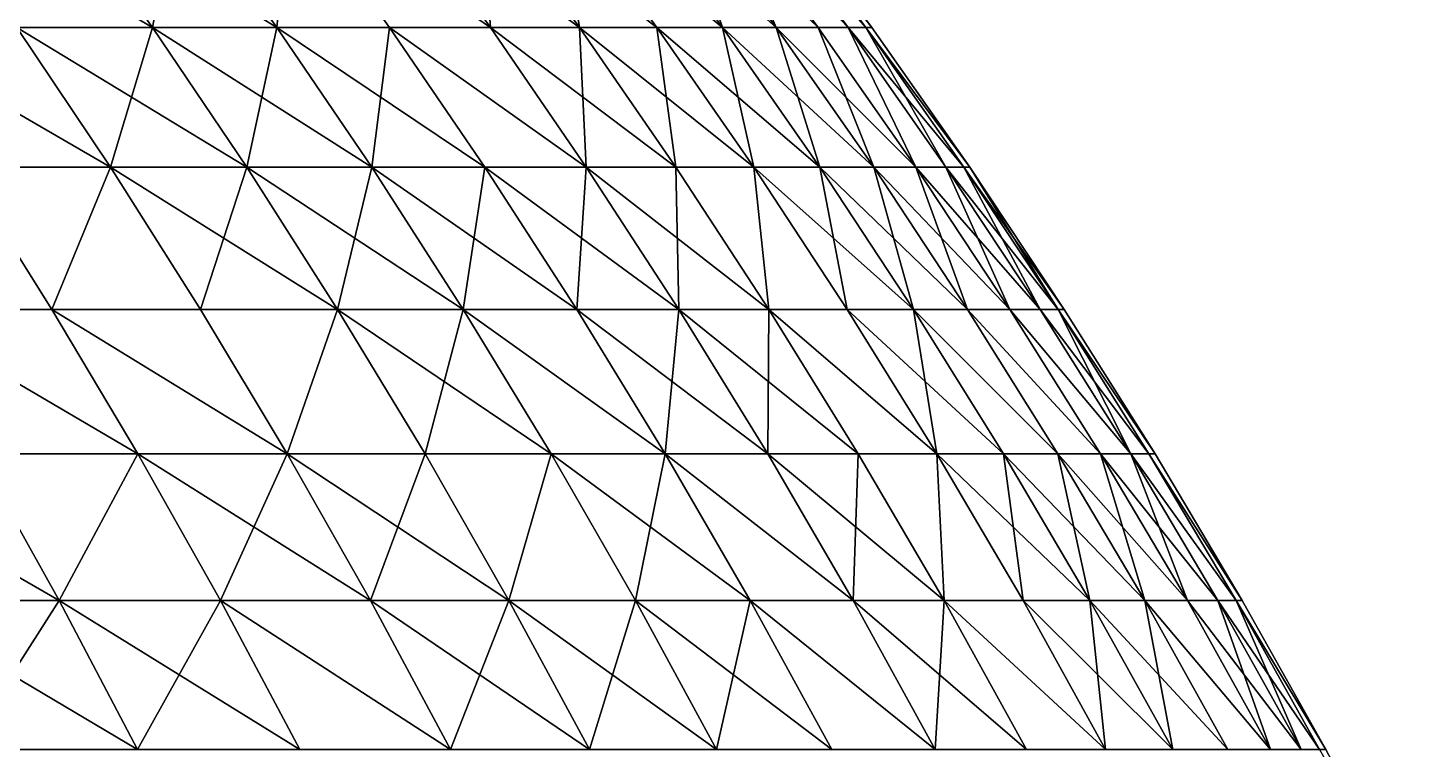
# Model space of a CAD drawing. Header units: millimetres. Extents: x -3250 to 6200, y -3250 to 3250.
# Drawn here: x 5950.9 to 6111.9, y 382.6 to 467 of the extents above; entities that cross this region are included whole.
import ezdxf

# ---------------------------------------------------------------- set-up
doc = ezdxf.new("R2010")
doc.units = ezdxf.units.MM
doc.header["$MEASUREMENT"] = 0
doc.layers.add('MESH_3D', color=2, linetype='CONTINUOUS')

msp = doc.modelspace()

# ---------------------------------------------------------------- linework, layer by layer
at = {"layer": 'MESH_3D'}
for points in [[(5938.29, 483.04, 2140.42), (5965.47, 466.99, 2190.73), (5949.61, 466.99, 2136.93)], [(5938.29, 483.04, 2140.42), (5954.07, 483.04, 2193.94), (5965.47, 466.99, 2190.73)], [(5954.07, 483.04, 24506.06), (5938.29, 483.04, 24559.58), (5949.61, 466.99, 24563.07)], [(5954.07, 483.04, 24506.06), (5949.61, 466.99, 24563.07), (5965.47, 466.99, 24509.27)], [(5954.07, 483.04, 2193.94), (5968.51, 483.04, 2247.83), (5979.99, 466.99, 2244.91)], [(5954.07, 483.04, 2193.94), (5979.99, 466.99, 2244.91), (5965.47, 466.99, 2190.73)], [(5968.51, 483.04, 24452.17), (5954.07, 483.04, 24506.06), (5965.47, 466.99, 24509.27)], [(5968.51, 483.04, 24452.17), (5965.47, 466.99, 24509.27), (5979.99, 466.99, 24455.09)], [(5968.51, 483.04, 2247.83), (5981.6, 483.04, 2302.06), (5979.99, 466.99, 2244.91)], [(5981.6, 483.04, 24397.94), (5968.51, 483.04, 24452.17), (5979.99, 466.99, 24455.09)], [(5979.99, 466.99, 2244.91), (5981.6, 483.04, 2302.06), (5993.15, 466.99, 2299.43)], [(5981.6, 483.04, 24397.94), (5979.99, 466.99, 24455.09), (5993.15, 466.99, 24400.57)], [(5981.6, 483.04, 2302.06), (5993.34, 483.04, 2356.61), (6004.95, 466.99, 2354.26)], [(5981.6, 483.04, 2302.06), (6004.95, 466.99, 2354.26), (5993.15, 466.99, 2299.43)], [(6004.95, 466.99, 24345.74), (5981.6, 483.04, 24397.94), (5993.15, 466.99, 24400.57)], [(5993.34, 483.04, 24343.39), (5981.6, 483.04, 24397.94), (6004.95, 466.99, 24345.74)], [(5993.34, 483.04, 2356.61), (6003.71, 483.04, 2411.43), (6015.37, 466.99, 2409.37)], [(5993.34, 483.04, 2356.61), (6015.37, 466.99, 2409.37), (6004.95, 466.99, 2354.26)], [(6003.71, 483.04, 24288.57), (5993.34, 483.04, 24343.39), (6004.95, 466.99, 24345.74)], [(6003.71, 483.04, 2411.43), (6024.42, 466.99, 2464.72), (6015.37, 466.99, 2409.37)], [(6003.71, 483.04, 2411.43), (6012.71, 483.04, 2466.49), (6024.42, 466.99, 2464.72)], [(6003.71, 483.04, 24288.57), (6004.95, 466.99, 24345.74), (6015.37, 466.99, 24290.63)], [(6012.71, 483.04, 24233.51), (6003.71, 483.04, 24288.57), (6015.37, 466.99, 24290.63)], [(6012.71, 483.04, 2466.49), (6032.09, 466.99, 2520.28), (6024.42, 466.99, 2464.72)], [(6012.71, 483.04, 2466.49), (6020.34, 483.04, 2521.76), (6032.09, 466.99, 2520.28)], [(6012.71, 483.04, 24233.51), (6015.37, 466.99, 24290.63), (6024.42, 466.99, 24235.28)], [(6032.09, 466.99, 24179.72), (6012.71, 483.04, 24233.51), (6024.42, 466.99, 24235.28)], [(6020.34, 483.04, 24178.24), (6012.71, 483.04, 24233.51), (6032.09, 466.99, 24179.72)], [(6020.34, 483.04, 2521.76), (6038.37, 466.99, 2576.02), (6032.09, 466.99, 2520.28)], [(6020.34, 483.04, 2521.76), (6026.59, 483.04, 2577.2), (6038.37, 466.99, 2576.02)], [(6026.59, 483.04, 24122.8), (6020.34, 483.04, 24178.24), (6032.09, 466.99, 24179.72)], [(6026.59, 483.04, 2577.2), (6043.26, 466.99, 2631.89), (6038.37, 466.99, 2576.02)], [(6026.59, 483.04, 2577.2), (6031.45, 483.04, 2632.78), (6043.26, 466.99, 2631.89)], [(6026.59, 483.04, 24122.8), (6032.09, 466.99, 24179.72), (6038.37, 466.99, 24123.98)], [(6031.45, 483.04, 24067.22), (6026.59, 483.04, 24122.8), (6038.37, 466.99, 24123.98)], [(6031.45, 483.04, 2632.78), (6034.92, 483.04, 2688.46), (6046.75, 466.99, 2687.87)], [(6031.45, 483.04, 2632.78), (6046.75, 466.99, 2687.87), (6043.26, 466.99, 2631.89)], [(6031.45, 483.04, 24067.22), (6038.37, 466.99, 24123.98), (6043.26, 466.99, 24068.11)], [(6046.75, 466.99, 24012.13), (6031.45, 483.04, 24067.22), (6043.26, 466.99, 24068.11)], [(6034.92, 483.04, 24011.54), (6031.45, 483.04, 24067.22), (6046.75, 466.99, 24012.13)], [(6034.92, 483.04, 2688.46), (6048.85, 466.99, 2743.92), (6046.75, 466.99, 2687.87)], [(6034.92, 483.04, 2688.46), (6037.01, 483.04, 2744.21), (6048.85, 466.99, 2743.92)], [(6048.85, 466.99, 23956.08), (6034.92, 483.04, 24011.54), (6046.75, 466.99, 24012.13)], [(6037.01, 483.04, 23955.79), (6034.92, 483.04, 24011.54), (6048.85, 466.99, 23956.08)], [(6037.01, 483.04, 2744.21), (6037.71, 483.04, 2800), (6049.55, 466.99, 2800)], [(6037.01, 483.04, 2744.21), (6049.55, 466.99, 2800), (6048.85, 466.99, 2743.92)], [(6037.01, 483.04, 23955.79), (6048.85, 466.99, 23956.08), (6049.55, 466.99, 23900)], [(6049.55, 466.99, 23900), (6049.55, 466.99, 2800), (6037.71, 483.04, 2800)], [(5932.41, 466.99, 2083.55), (5949.61, 466.99, 2136.93), (5960.54, 450.66, 2133.56)], [(5932.41, 466.99, 2083.55), (5960.54, 450.66, 2133.56), (5943.26, 450.66, 2079.9)], [(5949.61, 466.99, 24563.07), (5943.26, 450.66, 24620.1), (5960.54, 450.66, 24566.44)], [(5949.61, 466.99, 2136.93), (5965.47, 466.99, 2190.73), (5976.48, 450.66, 2187.63)], [(5949.61, 466.99, 2136.93), (5976.48, 450.66, 2187.63), (5960.54, 450.66, 2133.56)], [(5965.47, 466.99, 24509.27), (5949.61, 466.99, 24563.07), (5960.54, 450.66, 24566.44)], [(5965.47, 466.99, 24509.27), (5960.54, 450.66, 24566.44), (5976.48, 450.66, 24512.37)], [(5965.47, 466.99, 2190.73), (5979.99, 466.99, 2244.91), (5991.08, 450.66, 2242.08)], [(5965.47, 466.99, 2190.73), (5991.08, 450.66, 2242.08), (5976.48, 450.66, 2187.63)], [(5979.99, 466.99, 24455.09), (5965.47, 466.99, 24509.27), (5976.48, 450.66, 24512.37)], [(5979.99, 466.99, 24455.09), (5976.48, 450.66, 24512.37), (5991.08, 450.66, 24457.92)], [(5979.99, 466.99, 2244.91), (6004.3, 450.66, 2296.88), (5991.08, 450.66, 2242.08)], [(5979.99, 466.99, 2244.91), (5993.15, 466.99, 2299.43), (6004.3, 450.66, 2296.88)], [(5993.15, 466.99, 24400.57), (5979.99, 466.99, 24455.09), (5991.08, 450.66, 24457.92)], [(5993.15, 466.99, 24400.57), (5991.08, 450.66, 24457.92), (6004.3, 450.66, 24403.12)], [(5993.15, 466.99, 2299.43), (6016.16, 450.66, 2351.99), (6004.3, 450.66, 2296.88)], [(5993.15, 466.99, 2299.43), (6004.95, 466.99, 2354.26), (6016.16, 450.66, 2351.99)], [(6016.16, 450.66, 24348.01), (5993.15, 466.99, 24400.57), (6004.3, 450.66, 24403.12)], [(6004.95, 466.99, 24345.74), (5993.15, 466.99, 24400.57), (6016.16, 450.66, 24348.01)], [(6004.95, 466.99, 2354.26), (6015.37, 466.99, 2409.37), (6026.64, 450.66, 2407.38)], [(6004.95, 466.99, 2354.26), (6026.64, 450.66, 2407.38), (6016.16, 450.66, 2351.99)], [(6015.37, 466.99, 24290.63), (6004.95, 466.99, 24345.74), (6016.16, 450.66, 24348.01)], [(6015.37, 466.99, 2409.37), (6024.42, 466.99, 2464.72), (6035.74, 450.66, 2463.02)], [(6015.37, 466.99, 2409.37), (6035.74, 450.66, 2463.02), (6026.64, 450.66, 2407.38)], [(6015.37, 466.99, 24290.63), (6016.16, 450.66, 24348.01), (6026.64, 450.66, 24292.62)], [(6024.42, 466.99, 24235.28), (6015.37, 466.99, 24290.63), (6026.64, 450.66, 24292.62)], [(6024.42, 466.99, 2464.72), (6032.09, 466.99, 2520.28), (6043.44, 450.66, 2518.86)], [(6024.42, 466.99, 2464.72), (6043.44, 450.66, 2518.86), (6035.74, 450.66, 2463.02)], [(6024.42, 466.99, 24235.28), (6026.64, 450.66, 24292.62), (6035.74, 450.66, 24236.98)], [(6032.09, 466.99, 24179.72), (6024.42, 466.99, 24235.28), (6035.74, 450.66, 24236.98)], [(6032.09, 466.99, 2520.28), (6038.37, 466.99, 2576.02), (6049.76, 450.66, 2574.88)], [(6032.09, 466.99, 2520.28), (6049.76, 450.66, 2574.88), (6043.44, 450.66, 2518.86)], [(6032.09, 466.99, 24179.72), (6035.74, 450.66, 24236.98), (6043.44, 450.66, 24181.14)], [(6038.37, 466.99, 24123.98), (6032.09, 466.99, 24179.72), (6043.44, 450.66, 24181.14)], [(6038.37, 466.99, 2576.02), (6054.67, 450.66, 2631.04), (6049.76, 450.66, 2574.88)], [(6038.37, 466.99, 2576.02), (6043.26, 466.99, 2631.89), (6054.67, 450.66, 2631.04)], [(6038.37, 466.99, 24123.98), (6043.44, 450.66, 24181.14), (6049.76, 450.66, 24125.12)], [(6043.26, 466.99, 24068.11), (6038.37, 466.99, 24123.98), (6049.76, 450.66, 24125.12)], [(6043.26, 466.99, 2631.89), (6046.75, 466.99, 2687.87), (6054.67, 450.66, 2631.04)], [(6043.26, 466.99, 24068.11), (6049.76, 450.66, 24125.12), (6054.67, 450.66, 24068.96)], [(6046.75, 466.99, 24012.13), (6043.26, 466.99, 24068.11), (6054.67, 450.66, 24068.96)], [(6046.75, 466.99, 2687.87), (6060.29, 450.66, 2743.63), (6058.18, 450.66, 2687.3)], [(6046.75, 466.99, 2687.87), (6048.85, 466.99, 2743.92), (6060.29, 450.66, 2743.63)], [(6054.67, 450.66, 2631.04), (6046.75, 466.99, 2687.87), (6058.18, 450.66, 2687.3)], [(6046.75, 466.99, 24012.13), (6054.67, 450.66, 24068.96), (6058.18, 450.66, 24012.7)], [(6048.85, 466.99, 23956.08), (6046.75, 466.99, 24012.13), (6058.18, 450.66, 24012.7)], [(6048.85, 466.99, 2743.92), (6060.99, 450.66, 2800), (6060.29, 450.66, 2743.63)], [(6048.85, 466.99, 2743.92), (6049.55, 466.99, 2800), (6060.99, 450.66, 2800)], [(6048.85, 466.99, 23956.08), (6060.99, 450.66, 23900), (6049.55, 466.99, 23900)], [(6048.85, 466.99, 23956.08), (6060.29, 450.66, 23956.37), (6060.99, 450.66, 23900)], [(6048.85, 466.99, 23956.08), (6058.18, 450.66, 24012.7), (6060.29, 450.66, 23956.37)], [(6060.99, 450.66, 23900), (6060.99, 450.66, 2800), (6049.55, 466.99, 2800)], [(6049.55, 466.99, 23900), (6060.99, 450.66, 23900), (6049.55, 466.99, 2800)], [(5935, 434.04, 2022.92), (5943.26, 450.66, 2079.9), (5953.71, 434.04, 2076.39)], [(5943.26, 450.66, 24620.1), (5935, 434.04, 24677.08), (5953.71, 434.04, 24623.61)], [(5943.26, 450.66, 2079.9), (5960.54, 450.66, 2133.56), (5953.71, 434.04, 2076.39)], [(5960.54, 450.66, 24566.44), (5943.26, 450.66, 24620.1), (5953.71, 434.04, 24623.61)], [(5953.71, 434.04, 2076.39), (5960.54, 450.66, 2133.56), (5971.08, 434.04, 2130.31)], [(5960.54, 450.66, 24566.44), (5953.71, 434.04, 24623.61), (5971.08, 434.04, 24569.69)], [(5960.54, 450.66, 2133.56), (5976.48, 450.66, 2187.63), (5987.1, 434.04, 2184.64)], [(5960.54, 450.66, 2133.56), (5987.1, 434.04, 2184.64), (5971.08, 434.04, 2130.31)], [(5976.48, 450.66, 24512.37), (5960.54, 450.66, 24566.44), (5971.08, 434.04, 24569.69)], [(5976.48, 450.66, 24512.37), (5971.08, 434.04, 24569.69), (5987.1, 434.04, 24515.36)], [(5976.48, 450.66, 2187.63), (6001.76, 434.04, 2239.36), (5987.1, 434.04, 2184.64)], [(5976.48, 450.66, 2187.63), (5991.08, 450.66, 2242.08), (6001.76, 434.04, 2239.36)], [(5991.08, 450.66, 24457.92), (5976.48, 450.66, 24512.37), (5987.1, 434.04, 24515.36)], [(5991.08, 450.66, 24457.92), (5987.1, 434.04, 24515.36), (6001.76, 434.04, 24460.64)], [(5991.08, 450.66, 2242.08), (6015.06, 434.04, 2294.43), (6001.76, 434.04, 2239.36)], [(5991.08, 450.66, 2242.08), (6004.3, 450.66, 2296.88), (6015.06, 434.04, 2294.43)], [(6004.3, 450.66, 24403.12), (5991.08, 450.66, 24457.92), (6001.76, 434.04, 24460.64)], [(6004.3, 450.66, 24403.12), (6001.76, 434.04, 24460.64), (6015.06, 434.04, 24405.57)], [(6004.3, 450.66, 2296.88), (6026.97, 434.04, 2349.81), (6015.06, 434.04, 2294.43)], [(6004.3, 450.66, 2296.88), (6016.16, 450.66, 2351.99), (6026.97, 434.04, 2349.81)], [(6016.16, 450.66, 24348.01), (6004.3, 450.66, 24403.12), (6015.06, 434.04, 24405.57)], [(6016.16, 450.66, 24348.01), (6015.06, 434.04, 24405.57), (6026.97, 434.04, 24350.19)], [(6016.16, 450.66, 2351.99), (6037.5, 434.04, 2405.47), (6026.97, 434.04, 2349.81)], [(6016.16, 450.66, 2351.99), (6026.64, 450.66, 2407.38), (6037.5, 434.04, 2405.47)], [(6026.64, 450.66, 24292.62), (6016.16, 450.66, 24348.01), (6026.97, 434.04, 24350.19)], [(6026.64, 450.66, 2407.38), (6035.74, 450.66, 2463.02), (6037.5, 434.04, 2405.47)], [(6026.64, 450.66, 24292.62), (6026.97, 434.04, 24350.19), (6037.5, 434.04, 24294.53)], [(6035.74, 450.66, 24236.98), (6026.64, 450.66, 24292.62), (6037.5, 434.04, 24294.53)], [(6035.74, 450.66, 2463.02), (6054.39, 434.04, 2517.49), (6046.64, 434.04, 2461.37)], [(6035.74, 450.66, 2463.02), (6043.44, 450.66, 2518.86), (6054.39, 434.04, 2517.49)], [(6037.5, 434.04, 2405.47), (6035.74, 450.66, 2463.02), (6046.64, 434.04, 2461.37)], [(6035.74, 450.66, 24236.98), (6037.5, 434.04, 24294.53), (6046.64, 434.04, 24238.63)], [(6043.44, 450.66, 24181.14), (6035.74, 450.66, 24236.98), (6046.64, 434.04, 24238.63)], [(6043.44, 450.66, 2518.86), (6060.73, 434.04, 2573.78), (6054.39, 434.04, 2517.49)], [(6043.44, 450.66, 2518.86), (6049.76, 450.66, 2574.88), (6060.73, 434.04, 2573.78)], [(6043.44, 450.66, 24181.14), (6046.64, 434.04, 24238.63), (6054.39, 434.04, 24182.51)], [(6049.76, 450.66, 24125.12), (6043.44, 450.66, 24181.14), (6054.39, 434.04, 24182.51)], [(6049.76, 450.66, 2574.88), (6065.67, 434.04, 2630.21), (6060.73, 434.04, 2573.78)], [(6049.76, 450.66, 2574.88), (6054.67, 450.66, 2631.04), (6065.67, 434.04, 2630.21)], [(6049.76, 450.66, 24125.12), (6054.39, 434.04, 24182.51), (6060.73, 434.04, 24126.22)], [(6054.67, 450.66, 24068.96), (6049.76, 450.66, 24125.12), (6060.73, 434.04, 24126.22)], [(6054.67, 450.66, 2631.04), (6058.18, 450.66, 2687.3), (6069.2, 434.04, 2686.75)], [(6054.67, 450.66, 2631.04), (6069.2, 434.04, 2686.75), (6065.67, 434.04, 2630.21)], [(6054.67, 450.66, 24068.96), (6060.73, 434.04, 24126.22), (6065.67, 434.04, 24069.79)], [(6058.18, 450.66, 24012.7), (6054.67, 450.66, 24068.96), (6065.67, 434.04, 24069.79)], [(6058.18, 450.66, 2687.3), (6060.29, 450.66, 2743.63), (6071.31, 434.04, 2743.36)], [(6058.18, 450.66, 2687.3), (6071.31, 434.04, 2743.36), (6069.2, 434.04, 2686.75)], [(6058.18, 450.66, 24012.7), (6065.67, 434.04, 24069.79), (6069.2, 434.04, 24013.25)], [(6060.29, 450.66, 23956.37), (6058.18, 450.66, 24012.7), (6069.2, 434.04, 24013.25)], [(6060.29, 450.66, 2743.63), (6072.02, 434.04, 2800), (6071.31, 434.04, 2743.36)], [(6060.29, 450.66, 2743.63), (6060.99, 450.66, 2800), (6072.02, 434.04, 2800)], [(6060.29, 450.66, 23956.37), (6069.2, 434.04, 24013.25), (6071.31, 434.04, 23956.64)], [(6060.29, 450.66, 23956.37), (6071.31, 434.04, 23956.64), (6060.99, 450.66, 23900)], [(6072.02, 434.04, 23900), (6072.02, 434.04, 2800), (6060.99, 450.66, 2800)], [(6060.99, 450.66, 23900), (6072.02, 434.04, 23900), (6060.99, 450.66, 2800)], [(6071.31, 434.04, 23956.64), (6072.02, 434.04, 23900), (6060.99, 450.66, 23900)], [(5935, 434.04, 2022.92), (5963.77, 417.15, 2073.01), (5944.97, 417.15, 2019.29)], [(5935, 434.04, 2022.92), (5953.71, 434.04, 2076.39), (5963.77, 417.15, 2073.01)], [(5963.77, 417.15, 24626.99), (5935, 434.04, 24677.08), (5944.97, 417.15, 24680.71)], [(5953.71, 434.04, 24623.61), (5935, 434.04, 24677.08), (5963.77, 417.15, 24626.99)], [(5953.71, 434.04, 2076.39), (5981.22, 417.15, 2127.18), (5963.77, 417.15, 2073.01)], [(5953.71, 434.04, 2076.39), (5971.08, 434.04, 2130.31), (5981.22, 417.15, 2127.18)], [(5981.22, 417.15, 24572.82), (5953.71, 434.04, 24623.61), (5963.77, 417.15, 24626.99)], [(5971.08, 434.04, 24569.69), (5953.71, 434.04, 24623.61), (5981.22, 417.15, 24572.82)], [(5971.08, 434.04, 2130.31), (5987.1, 434.04, 2184.64), (5981.22, 417.15, 2127.18)], [(5987.1, 434.04, 24515.36), (5971.08, 434.04, 24569.69), (5981.22, 417.15, 24572.82)], [(5981.22, 417.15, 2127.18), (5987.1, 434.04, 2184.64), (5997.32, 417.15, 2181.77)], [(5987.1, 434.04, 24515.36), (5981.22, 417.15, 24572.82), (5997.32, 417.15, 24518.23)], [(5987.1, 434.04, 2184.64), (6001.76, 434.04, 2239.36), (6012.05, 417.15, 2236.74)], [(5987.1, 434.04, 2184.64), (6012.05, 417.15, 2236.74), (5997.32, 417.15, 2181.77)], [(6001.76, 434.04, 24460.64), (5987.1, 434.04, 24515.36), (5997.32, 417.15, 24518.23)], [(6001.76, 434.04, 24460.64), (5997.32, 417.15, 24518.23), (6012.05, 417.15, 24463.26)], [(6001.76, 434.04, 2239.36), (6025.4, 417.15, 2292.07), (6012.05, 417.15, 2236.74)], [(6001.76, 434.04, 2239.36), (6015.06, 434.04, 2294.43), (6025.4, 417.15, 2292.07)], [(6025.4, 417.15, 24407.93), (6001.76, 434.04, 24460.64), (6012.05, 417.15, 24463.26)], [(6015.06, 434.04, 24405.57), (6001.76, 434.04, 24460.64), (6025.4, 417.15, 24407.93)], [(6015.06, 434.04, 2294.43), (6026.97, 434.04, 2349.81), (6025.4, 417.15, 2292.07)], [(6037.37, 417.15, 24352.29), (6015.06, 434.04, 24405.57), (6025.4, 417.15, 24407.93)], [(6026.97, 434.04, 24350.19), (6015.06, 434.04, 24405.57), (6037.37, 417.15, 24352.29)], [(6025.4, 417.15, 2292.07), (6026.97, 434.04, 2349.81), (6037.37, 417.15, 2347.71)], [(6026.97, 434.04, 2349.81), (6047.95, 417.15, 2403.62), (6037.37, 417.15, 2347.71)], [(6026.97, 434.04, 2349.81), (6037.5, 434.04, 2405.47), (6047.95, 417.15, 2403.62)], [(6037.5, 434.04, 24294.53), (6026.97, 434.04, 24350.19), (6037.37, 417.15, 24352.29)], [(6037.5, 434.04, 24294.53), (6037.37, 417.15, 24352.29), (6047.95, 417.15, 24296.38)], [(6037.5, 434.04, 2405.47), (6046.64, 434.04, 2461.37), (6057.14, 417.15, 2459.79)], [(6037.5, 434.04, 2405.47), (6057.14, 417.15, 2459.79), (6047.95, 417.15, 2403.62)], [(6057.14, 417.15, 24240.21), (6037.5, 434.04, 24294.53), (6047.95, 417.15, 24296.38)], [(6046.64, 434.04, 24238.63), (6037.5, 434.04, 24294.53), (6057.14, 417.15, 24240.21)], [(6046.64, 434.04, 2461.37), (6064.92, 417.15, 2516.17), (6057.14, 417.15, 2459.79)], [(6046.64, 434.04, 2461.37), (6054.39, 434.04, 2517.49), (6064.92, 417.15, 2516.17)], [(6054.39, 434.04, 24182.51), (6046.64, 434.04, 24238.63), (6057.14, 417.15, 24240.21)], [(6054.39, 434.04, 2517.49), (6060.73, 434.04, 2573.78), (6071.29, 417.15, 2572.72)], [(6054.39, 434.04, 2517.49), (6071.29, 417.15, 2572.72), (6064.92, 417.15, 2516.17)], [(6054.39, 434.04, 24182.51), (6057.14, 417.15, 24240.21), (6064.92, 417.15, 24183.83)], [(6071.29, 417.15, 24127.28), (6054.39, 434.04, 24182.51), (6064.92, 417.15, 24183.83)], [(6060.73, 434.04, 24126.22), (6054.39, 434.04, 24182.51), (6071.29, 417.15, 24127.28)], [(6060.73, 434.04, 2573.78), (6065.67, 434.04, 2630.21), (6076.25, 417.15, 2629.42)], [(6060.73, 434.04, 2573.78), (6076.25, 417.15, 2629.42), (6071.29, 417.15, 2572.72)], [(6076.25, 417.15, 24070.58), (6060.73, 434.04, 24126.22), (6071.29, 417.15, 24127.28)], [(6065.67, 434.04, 24069.79), (6060.73, 434.04, 24126.22), (6076.25, 417.15, 24070.58)], [(6065.67, 434.04, 2630.21), (6079.8, 417.15, 2686.22), (6076.25, 417.15, 2629.42)], [(6065.67, 434.04, 2630.21), (6069.2, 434.04, 2686.75), (6079.8, 417.15, 2686.22)], [(6079.8, 417.15, 24013.78), (6065.67, 434.04, 24069.79), (6076.25, 417.15, 24070.58)], [(6069.2, 434.04, 24013.25), (6065.67, 434.04, 24069.79), (6079.8, 417.15, 24013.78)], [(6069.2, 434.04, 2686.75), (6071.31, 434.04, 2743.36), (6081.92, 417.15, 2743.09)], [(6069.2, 434.04, 2686.75), (6081.92, 417.15, 2743.09), (6079.8, 417.15, 2686.22)], [(6071.31, 434.04, 23956.64), (6069.2, 434.04, 24013.25), (6079.8, 417.15, 24013.78)], [(6071.31, 434.04, 2743.36), (6082.63, 417.15, 2800), (6081.92, 417.15, 2743.09)], [(6071.31, 434.04, 2743.36), (6072.02, 434.04, 2800), (6082.63, 417.15, 2800)], [(6071.31, 434.04, 23956.64), (6081.92, 417.15, 23956.91), (6082.63, 417.15, 23900)], [(6071.31, 434.04, 23956.64), (6082.63, 417.15, 23900), (6072.02, 434.04, 23900)], [(6071.31, 434.04, 23956.64), (6079.8, 417.15, 24013.78), (6081.92, 417.15, 23956.91)], [(6082.63, 417.15, 23900), (6082.63, 417.15, 2800), (6072.02, 434.04, 2800)], [(6072.02, 434.04, 23900), (6082.63, 417.15, 23900), (6072.02, 434.04, 2800)], [(5924.84, 417.15, 1966.06), (5944.97, 417.15, 2019.29), (5954.55, 400, 2015.81)], [(5924.84, 417.15, 1966.06), (5954.55, 400, 2015.81), (5934.33, 400, 1962.34)], [(5944.97, 417.15, 24680.71), (5934.33, 400, 24737.66), (5954.55, 400, 24684.19)], [(5944.97, 417.15, 2019.29), (5963.77, 417.15, 2073.01), (5954.55, 400, 2015.81)], [(5963.77, 417.15, 24626.99), (5944.97, 417.15, 24680.71), (5954.55, 400, 24684.19)], [(5954.55, 400, 2015.81), (5963.77, 417.15, 2073.01), (5973.43, 400, 2069.77)], [(5963.77, 417.15, 24626.99), (5954.55, 400, 24684.19), (5973.43, 400, 24630.23)], [(5963.77, 417.15, 2073.01), (5981.22, 417.15, 2127.18), (5990.96, 400, 2124.18)], [(5963.77, 417.15, 2073.01), (5990.96, 400, 2124.18), (5973.43, 400, 2069.77)], [(5981.22, 417.15, 24572.82), (5963.77, 417.15, 24626.99), (5973.43, 400, 24630.23)], [(5981.22, 417.15, 24572.82), (5973.43, 400, 24630.23), (5990.96, 400, 24575.82)], [(5981.22, 417.15, 2127.18), (5997.32, 417.15, 2181.77), (6007.12, 400, 2179.01)], [(5981.22, 417.15, 2127.18), (6007.12, 400, 2179.01), (5990.96, 400, 2124.18)], [(5997.32, 417.15, 24518.23), (5981.22, 417.15, 24572.82), (5990.96, 400, 24575.82)], [(5997.32, 417.15, 24518.23), (5990.96, 400, 24575.82), (6007.12, 400, 24520.99)], [(5997.32, 417.15, 2181.77), (6012.05, 417.15, 2236.74), (6007.12, 400, 2179.01)], [(6012.05, 417.15, 24463.26), (5997.32, 417.15, 24518.23), (6007.12, 400, 24520.99)], [(6007.12, 400, 2179.01), (6012.05, 417.15, 2236.74), (6021.92, 400, 2234.23)], [(6012.05, 417.15, 24463.26), (6007.12, 400, 24520.99), (6021.92, 400, 24465.77)], [(6012.05, 417.15, 2236.74), (6025.4, 417.15, 2292.07), (6035.33, 400, 2289.8)], [(6012.05, 417.15, 2236.74), (6035.33, 400, 2289.8), (6021.92, 400, 2234.23)], [(6025.4, 417.15, 24407.93), (6012.05, 417.15, 24463.26), (6021.92, 400, 24465.77)], [(6025.4, 417.15, 24407.93), (6021.92, 400, 24465.77), (6035.33, 400, 24410.2)], [(6025.4, 417.15, 2292.07), (6037.37, 417.15, 2347.71), (6047.36, 400, 2345.69)], [(6025.4, 417.15, 2292.07), (6047.36, 400, 2345.69), (6035.33, 400, 2289.8)], [(6047.36, 400, 24354.31), (6025.4, 417.15, 24407.93), (6035.33, 400, 24410.2)], [(6037.37, 417.15, 24352.29), (6025.4, 417.15, 24407.93), (6047.36, 400, 24354.31)], [(6037.37, 417.15, 2347.71), (6047.95, 417.15, 2403.62), (6057.99, 400, 2401.86)], [(6037.37, 417.15, 2347.71), (6057.99, 400, 2401.86), (6047.36, 400, 2345.69)], [(6047.95, 417.15, 24296.38), (6037.37, 417.15, 24352.29), (6047.36, 400, 24354.31)], [(6047.95, 417.15, 24296.38), (6047.36, 400, 24354.31), (6057.99, 400, 24298.14)], [(6047.95, 417.15, 2403.62), (6057.14, 417.15, 2459.79), (6057.99, 400, 2401.86)], [(6057.14, 417.15, 24240.21), (6047.95, 417.15, 24296.38), (6057.99, 400, 24298.14)], [(6057.14, 417.15, 2459.79), (6075.03, 400, 2514.9), (6067.21, 400, 2458.27)], [(6057.14, 417.15, 2459.79), (6064.92, 417.15, 2516.17), (6075.03, 400, 2514.9)], [(6057.99, 400, 2401.86), (6057.14, 417.15, 2459.79), (6067.21, 400, 2458.27)], [(6057.14, 417.15, 24240.21), (6057.99, 400, 24298.14), (6067.21, 400, 24241.73)], [(6064.92, 417.15, 24183.83), (6057.14, 417.15, 24240.21), (6067.21, 400, 24241.73)], [(6064.92, 417.15, 2516.17), (6081.43, 400, 2571.71), (6075.03, 400, 2514.9)], [(6064.92, 417.15, 2516.17), (6071.29, 417.15, 2572.72), (6081.43, 400, 2571.71)], [(6064.92, 417.15, 24183.83), (6067.21, 400, 24241.73), (6075.03, 400, 24185.1)], [(6071.29, 417.15, 24127.28), (6064.92, 417.15, 24183.83), (6075.03, 400, 24185.1)], [(6071.29, 417.15, 2572.72), (6086.41, 400, 2628.66), (6081.43, 400, 2571.71)], [(6071.29, 417.15, 2572.72), (6076.25, 417.15, 2629.42), (6086.41, 400, 2628.66)], [(6071.29, 417.15, 24127.28), (6075.03, 400, 24185.1), (6081.43, 400, 24128.29)], [(6076.25, 417.15, 24070.58), (6071.29, 417.15, 24127.28), (6081.43, 400, 24128.29)], [(6076.25, 417.15, 2629.42), (6089.97, 400, 2685.71), (6086.41, 400, 2628.66)], [(6076.25, 417.15, 2629.42), (6079.8, 417.15, 2686.22), (6089.97, 400, 2685.71)], [(6076.25, 417.15, 24070.58), (6081.43, 400, 24128.29), (6086.41, 400, 24071.34)], [(6079.8, 417.15, 24013.78), (6076.25, 417.15, 24070.58), (6086.41, 400, 24071.34)], [(6079.8, 417.15, 2686.22), (6081.92, 417.15, 2743.09), (6092.11, 400, 2742.84)], [(6079.8, 417.15, 2686.22), (6092.11, 400, 2742.84), (6089.97, 400, 2685.71)], [(6079.8, 417.15, 24013.78), (6086.41, 400, 24071.34), (6089.97, 400, 24014.29)], [(6092.11, 400, 23957.16), (6079.8, 417.15, 24013.78), (6089.97, 400, 24014.29)], [(6081.92, 417.15, 23956.91), (6079.8, 417.15, 24013.78), (6092.11, 400, 23957.16)], [(6081.92, 417.15, 2743.09), (6092.82, 400, 2800), (6092.11, 400, 2742.84)], [(6081.92, 417.15, 2743.09), (6082.63, 417.15, 2800), (6092.82, 400, 2800)], [(6081.92, 417.15, 23956.91), (6092.11, 400, 23957.16), (6092.82, 400, 23900)], [(6081.92, 417.15, 23956.91), (6092.82, 400, 23900), (6082.63, 417.15, 23900)], [(6092.82, 400, 23900), (6092.82, 400, 2800), (6082.63, 417.15, 2800)], [(6082.63, 417.15, 23900), (6092.82, 400, 23900), (6082.63, 417.15, 2800)], [(5934.33, 400, 1962.34), (5954.55, 400, 2015.81), (5963.71, 382.6, 2012.47)], [(5934.33, 400, 1962.34), (5963.71, 382.6, 2012.47), (5943.41, 382.6, 1958.77)], [(5954.55, 400, 24684.19), (5934.33, 400, 24737.66), (5943.41, 382.6, 24741.23)], [(5954.55, 400, 24684.19), (5943.41, 382.6, 24741.23), (5963.71, 382.6, 24687.53)], [(5954.55, 400, 2015.81), (5973.43, 400, 2069.77), (5963.71, 382.6, 2012.47)], [(5982.68, 382.6, 24633.34), (5954.55, 400, 24684.19), (5963.71, 382.6, 24687.53)], [(5973.43, 400, 24630.23), (5954.55, 400, 24684.19), (5982.68, 382.6, 24633.34)], [(5963.71, 382.6, 2012.47), (5973.43, 400, 2069.77), (5982.68, 382.6, 2066.66)], [(5973.43, 400, 2069.77), (6000.28, 382.6, 2121.3), (5982.68, 382.6, 2066.66)], [(5973.43, 400, 2069.77), (5990.96, 400, 2124.18), (6000.28, 382.6, 2121.3)], [(6000.28, 382.6, 24578.7), (5973.43, 400, 24630.23), (5982.68, 382.6, 24633.34)], [(5990.96, 400, 24575.82), (5973.43, 400, 24630.23), (6000.28, 382.6, 24578.7)], [(5990.96, 400, 2124.18), (6007.12, 400, 2179.01), (6016.52, 382.6, 2176.37)], [(5990.96, 400, 2124.18), (6016.52, 382.6, 2176.37), (6000.28, 382.6, 2121.3)], [(6007.12, 400, 24520.99), (5990.96, 400, 24575.82), (6000.28, 382.6, 24578.7)], [(6007.12, 400, 24520.99), (6000.28, 382.6, 24578.7), (6016.52, 382.6, 24523.63)], [(6007.12, 400, 2179.01), (6021.92, 400, 2234.23), (6031.38, 382.6, 2231.82)], [(6007.12, 400, 2179.01), (6031.38, 382.6, 2231.82), (6016.52, 382.6, 2176.37)], [(6021.92, 400, 24465.77), (6007.12, 400, 24520.99), (6016.52, 382.6, 24523.63)], [(6021.92, 400, 24465.77), (6016.52, 382.6, 24523.63), (6031.38, 382.6, 24468.18)], [(6021.92, 400, 2234.23), (6044.85, 382.6, 2287.63), (6031.38, 382.6, 2231.82)], [(6021.92, 400, 2234.23), (6035.33, 400, 2289.8), (6044.85, 382.6, 2287.63)], [(6035.33, 400, 24410.2), (6021.92, 400, 24465.77), (6031.38, 382.6, 24468.18)], [(6035.33, 400, 24410.2), (6031.38, 382.6, 24468.18), (6044.85, 382.6, 24412.37)], [(6035.33, 400, 2289.8), (6047.36, 400, 2345.69), (6056.92, 382.6, 2343.75)], [(6035.33, 400, 2289.8), (6056.92, 382.6, 2343.75), (6044.85, 382.6, 2287.63)], [(6056.92, 382.6, 24356.25), (6035.33, 400, 24410.2), (6044.85, 382.6, 24412.37)], [(6047.36, 400, 24354.31), (6035.33, 400, 24410.2), (6056.92, 382.6, 24356.25)], [(6047.36, 400, 2345.69), (6057.99, 400, 2401.86), (6067.6, 382.6, 2400.16)], [(6047.36, 400, 2345.69), (6067.6, 382.6, 2400.16), (6056.92, 382.6, 2343.75)], [(6057.99, 400, 24298.14), (6047.36, 400, 24354.31), (6056.92, 382.6, 24356.25)], [(6057.99, 400, 24298.14), (6056.92, 382.6, 24356.25), (6067.6, 382.6, 24299.84)], [(6057.99, 400, 2401.86), (6067.21, 400, 2458.27), (6076.86, 382.6, 2456.82)], [(6057.99, 400, 2401.86), (6076.86, 382.6, 2456.82), (6067.6, 382.6, 2400.16)], [(6076.86, 382.6, 24243.18), (6057.99, 400, 24298.14), (6067.6, 382.6, 24299.84)], [(6067.21, 400, 24241.73), (6057.99, 400, 24298.14), (6076.86, 382.6, 24243.18)], [(6067.21, 400, 2458.27), (6075.03, 400, 2514.9), (6084.71, 382.6, 2513.69)], [(6067.21, 400, 2458.27), (6084.71, 382.6, 2513.69), (6076.86, 382.6, 2456.82)], [(6075.03, 400, 24185.1), (6067.21, 400, 24241.73), (6076.86, 382.6, 24243.18)], [(6075.03, 400, 2514.9), (6081.43, 400, 2571.71), (6084.71, 382.6, 2513.69)], [(6075.03, 400, 24185.1), (6076.86, 382.6, 24243.18), (6084.71, 382.6, 24186.31)], [(6091.14, 382.6, 24129.26), (6075.03, 400, 24185.1), (6084.71, 382.6, 24186.31)], [(6081.43, 400, 24128.29), (6075.03, 400, 24185.1), (6091.14, 382.6, 24129.26)], [(6081.43, 400, 2571.71), (6086.41, 400, 2628.66), (6096.14, 382.6, 2627.93)], [(6081.43, 400, 2571.71), (6096.14, 382.6, 2627.93), (6091.14, 382.6, 2570.74)], [(6084.71, 382.6, 2513.69), (6081.43, 400, 2571.71), (6091.14, 382.6, 2570.74)], [(6096.14, 382.6, 24072.07), (6081.43, 400, 24128.29), (6091.14, 382.6, 24129.26)], [(6086.41, 400, 24071.34), (6081.43, 400, 24128.29), (6096.14, 382.6, 24072.07)], [(6086.41, 400, 2628.66), (6099.71, 382.6, 2685.23), (6096.14, 382.6, 2627.93)], [(6086.41, 400, 2628.66), (6089.97, 400, 2685.71), (6099.71, 382.6, 2685.23)], [(6089.97, 400, 24014.29), (6086.41, 400, 24071.34), (6096.14, 382.6, 24072.07)], [(6089.97, 400, 2685.71), (6101.86, 382.6, 2742.6), (6099.71, 382.6, 2685.23)], [(6089.97, 400, 2685.71), (6092.11, 400, 2742.84), (6101.86, 382.6, 2742.6)], [(6089.97, 400, 24014.29), (6096.14, 382.6, 24072.07), (6099.71, 382.6, 24014.77)], [(6092.11, 400, 23957.16), (6089.97, 400, 24014.29), (6099.71, 382.6, 24014.77)], [(6092.11, 400, 2742.84), (6102.58, 382.6, 2800), (6101.86, 382.6, 2742.6)], [(6092.11, 400, 2742.84), (6092.82, 400, 2800), (6102.58, 382.6, 2800)], [(6092.11, 400, 23957.16), (6099.71, 382.6, 24014.77), (6101.86, 382.6, 23957.4)], [(6092.11, 400, 23957.16), (6101.86, 382.6, 23957.4), (6102.58, 382.6, 23900)], [(6092.11, 400, 23957.16), (6102.58, 382.6, 23900), (6092.82, 400, 23900)], [(6102.58, 382.6, 23900), (6102.58, 382.6, 2800), (6092.82, 400, 2800)], [(6092.82, 400, 23900), (6102.58, 382.6, 23900), (6092.82, 400, 2800)], [(6101.86, 382.6, 23957.4), (6111.9, 364.97, 23900), (6102.58, 382.6, 23900)], [(6102.58, 382.6, 23900), (6111.9, 364.97, 23900), (6102.58, 382.6, 2800)]]:
    msp.add_3dface(points, dxfattribs=at)

doc.saveas('drawing.dxf')
